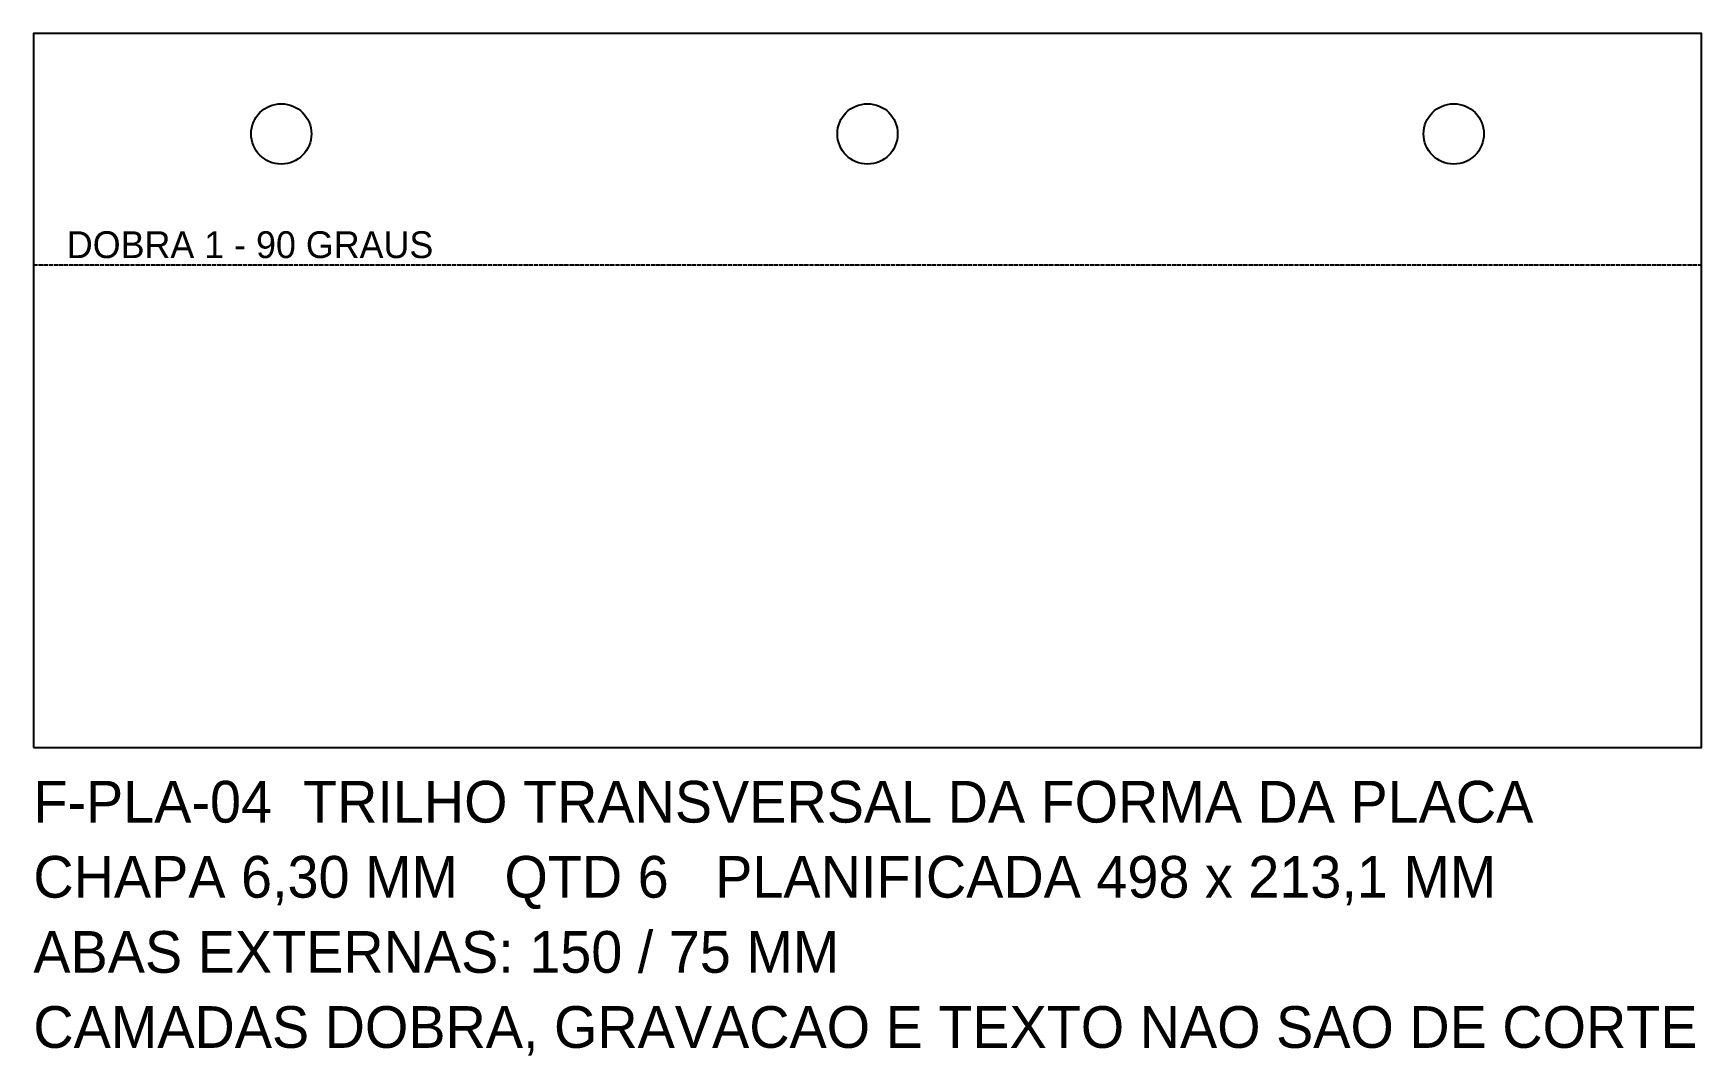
# Model space of a CAD drawing. Header units: millimetres. Extents: x 0 to 498, y -92 to 213.
import ezdxf

# ---------------------------------------------------------------- set-up
doc = ezdxf.new("R2010")
doc.units = ezdxf.units.MM
doc.linetypes.add('DASHED', pattern=[1.524, 1.27, -0.254])
for name, color, linetype in [('CORTE', 7, 'CONTINUOUS'), ('DOBRA', 2, 'DASHED'), ('TEXTO', 3, 'CONTINUOUS')]:
    doc.layers.add(name, color=color, linetype=linetype)

msp = doc.modelspace()

# ---------------------------------------------------------------- linework, layer by layer
at = {"layer": 'CORTE'}
msp.add_lwpolyline([(0, 0), (498, 0), (498, 213.12), (0, 213.12)], close=True, dxfattribs=at)
for centre in [(74, 183.12), (249, 183.12), (424, 183.12)]:
    msp.add_circle(centre, 9, dxfattribs=at)
at = {"layer": 'DOBRA'}
msp.add_line((0, 144.06), (498, 144.06), dxfattribs=at)

# ---------------------------------------------------------------- texts
at = {"layer": 'TEXTO'}
for s, height, p in [('DOBRA 1 - 90 GRAUS', 8, (10, 146.06)), ('F-PLA-04  TRILHO TRANSVERSAL DA FORMA DA PLACA', 12.45, (0, -22.41)), ('CHAPA 6,30 MM   QTD 6   PLANIFICADA 498 x 213,1 MM', 12.45, (0, -44.82)), ('ABAS EXTERNAS: 150 / 75 MM', 12.45, (0, -67.23)), ('CAMADAS DOBRA, GRAVACAO E TEXTO NAO SAO DE CORTE', 12.45, (0, -89.64))]:
    msp.add_text(s, height=height, dxfattribs=at).set_placement(p)

doc.saveas('drawing.dxf')
